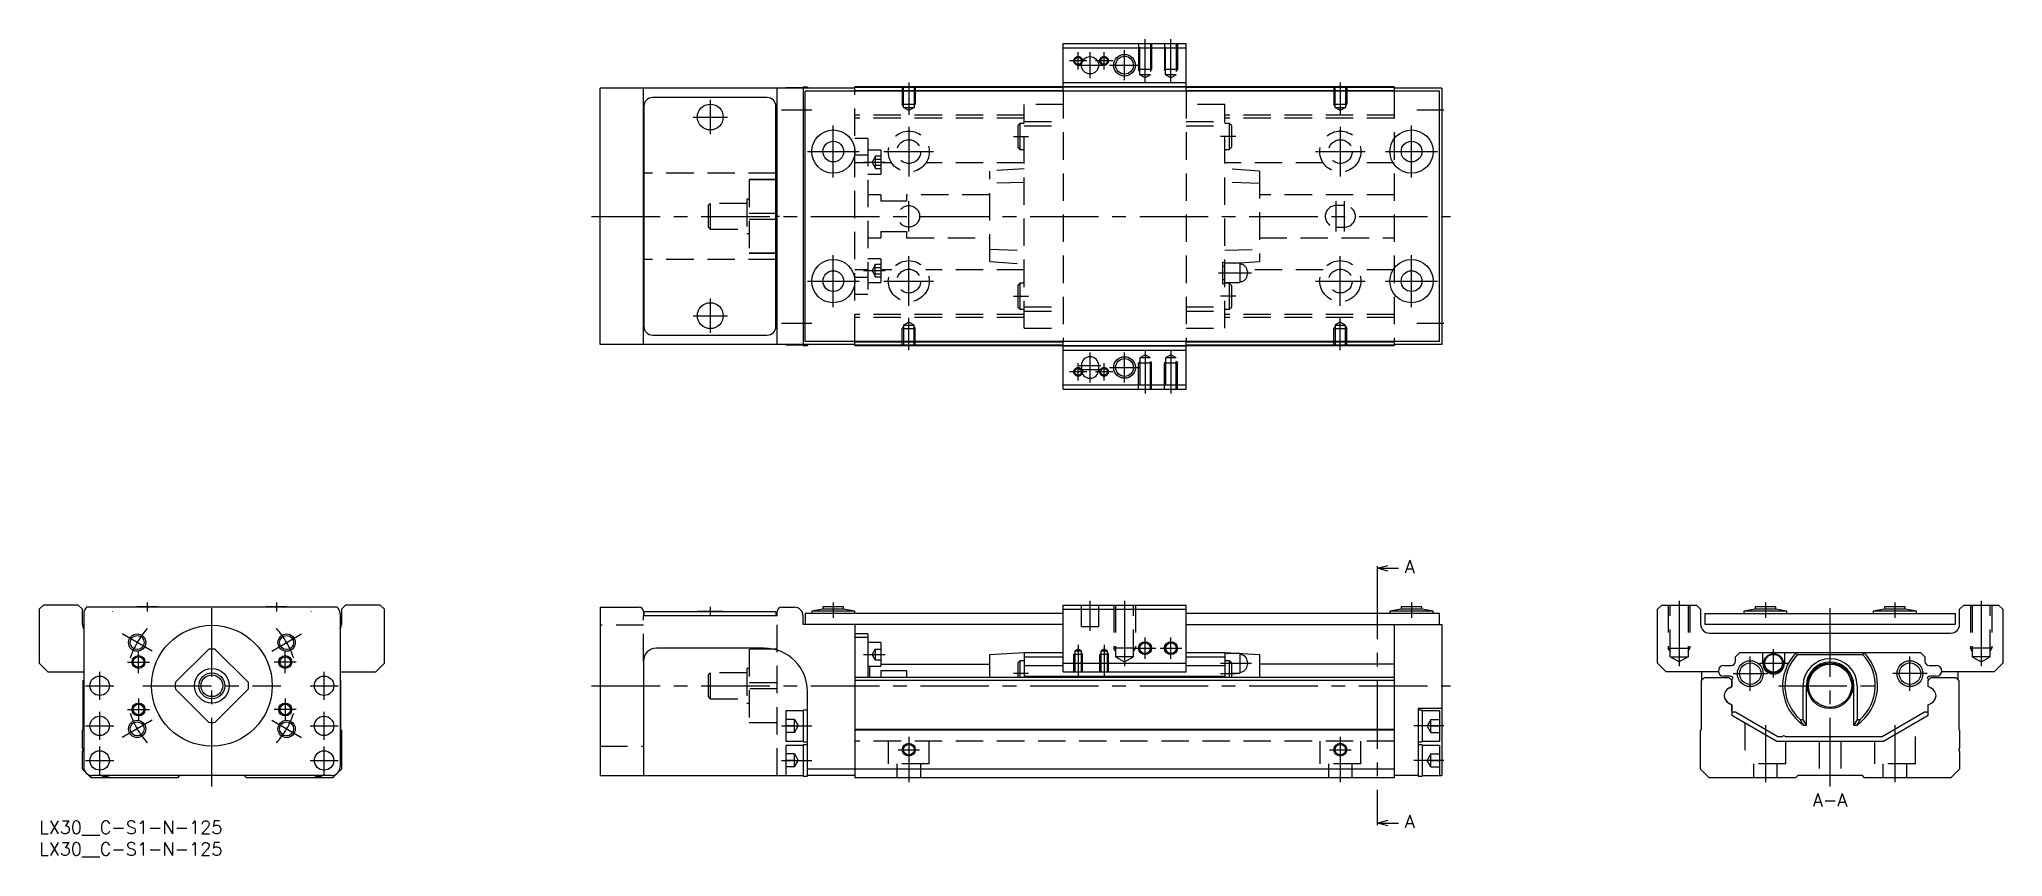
# Model space of a CAD drawing. Extents: x 0 to 455, y -8 to 181.
import ezdxf

# ---------------------------------------------------------------- set-up
doc = ezdxf.new("R2010")
doc.units = 0
doc.header["$LTSCALE"] = 0.5
doc.linetypes.add('CENTER', pattern=[50.8, 31.75, -6.35, 6.35, -6.35])
doc.linetypes.add('DASHED', pattern=[19.05, 12.7, -6.35])
for name, color, linetype in [('MSM_CENTER', 1, 'CENTER'), ('MSM_CONTINUOUS', 7, 'CONTINUOUS'), ('MSM_DASHED', 4, 'DASHED'), ('MSM_NARROW', 5, 'CONTINUOUS'), ('MSM_PART_NUMBER', 7, 'CONTINUOUS')]:
    doc.layers.add(name, color=color, linetype=linetype)
doc.styles.get("Standard").update_dxf_attribs({"font": 'txt.shx', "height": 3, "bigfont": 'bigfont.shx'})

# ---------------------------------------------------------------- blocks, each defined once
blk = doc.blocks.new('*U2')
at = {"layer": 'MSM_PART_NUMBER'}
blk.add_text('LX30__C-S1-N-125', height=3, dxfattribs=at).set_placement((0, -3))
blk = doc.blocks.new('*U3')
at = {"layer": 'MSM_PART_NUMBER'}
blk.add_text('LX30__C-S1-N-125', height=3, dxfattribs=at).set_placement((0, -8))

msp = doc.modelspace()

# ---------------------------------------------------------------- linework, layer by layer
at = {"layer": 'MSM_CENTER'}
for p, q in [((240.75, 174), (240.75, 178)), ((243.5, 172), (243.5, 178)), ((246.75, 174), (246.75, 178)), ((251.5, 171.5), (251.5, 178.5)), ((256.25, 171.09), (256.25, 181)), ((262.25, 171.09), (262.25, 181)), ((242.75, 176), (238.75, 176)), ((240.5, 175), (246.5, 175)), ((248.75, 176), (244.75, 176)), ((248, 175), (255, 175)), ((201.5, 171), (201.5, 163.49)), ((301.5, 171), (301.5, 163.49)), ((155.5, 167), (155.5, 159)), ((172, 164.7), (179, 164.7)), ((319.25, 164.7), (325.5, 164.7)), ((151.5, 163), (159.5, 163)), ((184, 149), (184, 161)), ((201.5, 160.75), (201.5, 149.25)), ((301.5, 160.75), (301.5, 149.25)), ((318, 149), (318, 161)), ((178, 155), (190, 155)), ((195.75, 155), (207.25, 155)), ((225.75, 158.5), (229.25, 158.5)), ((277.25, 158.5), (273.75, 158.5)), ((295.75, 155), (307.25, 155)), ((312, 155), (324, 155)), ((191, 152.55), (196, 152.55)), ((201.5, 136.5), (201.5, 143.5)), ((300.5, 136.5), (300.5, 143.5)), ((302.5, 136.5), (302.5, 143.5)), ((128, 140), (327, 140)), ((184, 119), (184, 131)), ((191, 127.44), (196, 127.44)), ((201.5, 119.25), (201.5, 130.75)), ((301.5, 119.25), (301.5, 130.75)), ((318, 119), (318, 131)), ((178, 125), (190, 125)), ((195.75, 125), (207.25, 125)), ((273.25, 126.9), (280.95, 126.9)), ((295.75, 125), (307.25, 125)), ((312, 125), (324, 125)), ((155.5, 121), (155.5, 113)), ((225.75, 121.5), (229.25, 121.5)), ((277.25, 121.5), (273.75, 121.5)), ((151.5, 117), (159.5, 117)), ((172, 115.3), (179, 115.3)), ((201.5, 109), (201.5, 116.51)), ((301.5, 109), (301.5, 116.51)), ((319.25, 115.3), (325.5, 115.3)), ((240.75, 102), (240.75, 106)), ((241, 105.5), (246, 105.5)), ((243.5, 101.5), (243.5, 108.5)), ((246.75, 102), (246.75, 106)), ((248, 105), (255, 105)), ((251.5, 101.5), (251.5, 108.5)), ((256.25, 108.91), (256.25, 99)), ((262.25, 108.91), (262.25, 99)), ((242.75, 104), (238.75, 104)), ((241, 104.5), (246, 104.5)), ((248.75, 104), (244.75, 104)), ((310.01, 58), (310.01, 0)), ((25, 50.6), (25, 48.5)), ((40, 8), (40, 51.5)), ((55, 50.6), (55, 48.5)), ((184, 50.6), (184, 47)), ((243.5, 44), (243.5, 51)), ((251.5, 51), (251.5, 35.81)), ((318, 50.6), (318, 47)), ((380, 51), (380, 35.81)), ((400, 50.6), (400, 47)), ((415, 8), (415, 51.5)), ((430, 50.6), (430, 47)), ((450, 51), (450, 35.81)), ((17, 48.6), (17, 48.5)), ((63, 48.5), (63, 48.6)), ((155.5, 49.6), (155.5, 47.49)), ((184, 49.68), (184, 47.92)), ((26.14, 39.3), (19.22, 43.3)), ((53.86, 39.3), (60.78, 43.3)), ((256.25, 37.5), (256.25, 42.5)), ((262.25, 37.5), (262.25, 42.5)), ((20.42, 36.8), (25.57, 36.8)), ((23, 34.23), (23, 39.38)), ((59.57, 36.8), (54.42, 36.8)), ((57, 34.23), (57, 39.38)), ((191, 38.55), (196, 38.55)), ((240.75, 40.76), (240.75, 33.5)), ((246.75, 40.76), (246.75, 33.5)), ((253.75, 40), (258.75, 40)), ((259.75, 40), (264.75, 40)), ((273.75, 36.5), (280.95, 36.5)), ((396.5, 30.1), (396.5, 38.1)), ((398.65, 36.5), (405.15, 36.5)), ((401.9, 33.25), (401.9, 39.75)), ((433.5, 30.1), (433.5, 38.1)), ((14, 28.05), (14, 34.55)), ((66, 28.05), (66, 34.55)), ((229.25, 34.1), (225.75, 34.1)), ((273.75, 34.1), (277.25, 34.1)), ((392.5, 34.1), (400.5, 34.1)), ((437.5, 34.1), (429.5, 34.1)), ((10.75, 31.3), (17.25, 31.3)), ((23, 28.38), (23, 23.23)), ((24, 31.3), (56, 31.3)), ((57, 28.38), (57, 23.23)), ((62.75, 31.3), (69.25, 31.3)), ((128, 31.3), (327, 31.3)), ((403, 31.3), (427, 31.3)), ((14, 18.75), (14, 25.25)), ((26.14, 23.3), (19.22, 19.3)), ((20.42, 25.8), (25.57, 25.8)), ((53.86, 23.3), (60.78, 19.3)), ((59.57, 25.8), (54.42, 25.8)), ((66, 18.75), (66, 25.25)), ((10.75, 22), (17.25, 22)), ((62.75, 22), (69.25, 22)), ((172, 22), (179, 22)), ((201.5, 19.5), (201.5, 9)), ((301.5, 19.5), (301.5, 9)), ((325.5, 22), (318.5, 22)), ((400, 22.18), (400, 9)), ((430, 22.18), (430, 9)), ((10.75, 14), (17.25, 14)), ((14, 10.75), (14, 17.25)), ((62.75, 14), (69.25, 14)), ((66, 10.75), (66, 17.25)), ((172, 14), (179, 14)), ((199, 16.5), (204, 16.5)), ((299, 16.5), (304, 16.5)), ((325.5, 14), (318.5, 14))]:
    msp.add_line(p, q, dxfattribs=at)
for start, end in [(138.5385, 161.4615), (18.5385, 41.4615), (198.5385, 221.4615), (318.5385, 341.4615)]:
    msp.add_arc((40, 31.3), 20, start, end, dxfattribs=at)
at = {"layer": 'MSM_CONTINUOUS'}
for p, q in [((237.25, 169), (237.25, 180)), ((237.25, 180), (265.75, 180)), ((237.25, 179), (265.75, 179)), ((265.75, 169), (265.75, 180)), ((189, 169.7), (130, 169.7)), ((130, 110.3), (130, 169.7)), ((140, 110.3), (140, 169.7)), ((171, 110.3), (171, 169.7)), ((173, 169.75), (173, 169.7)), ((177, 169.75), (173, 169.75)), ((178, 169.9), (177, 169.9)), ((177, 169.9), (177, 110.1)), ((177.5, 111), (177.5, 169)), ((324.5, 169), (177.5, 169)), ((178, 169.9), (178, 169.7)), ((189, 169), (189, 170)), ((314, 170), (189, 170)), ((237.25, 169.8), (189, 169.8)), ((237.25, 169.1), (189, 169.1)), ((237.25, 171), (265.75, 171)), ((237.25, 170), (265.75, 170)), ((314, 169.8), (265.75, 169.8)), ((314, 169.1), (265.75, 169.1)), ((314, 170), (314, 169)), ((325, 169.7), (314, 169.7)), ((324.5, 111), (324.5, 169)), ((325, 169.7), (325, 110.3)), ((140.1, 165.5), (140.1, 114.5)), ((168.7, 167.5), (142.1, 167.5)), ((170.7, 114.5), (170.7, 165.5)), ((140, 158.2), (140.1, 158.2)), ((170.7, 158.2), (171, 158.2)), ((140.1, 150), (140, 150)), ((171, 150), (170.7, 150)), ((171, 148.5), (170.7, 148.5)), ((171, 148.47), (170.7, 148.47)), ((170.7, 140.72), (171, 140.72)), ((170.7, 140.72), (171, 140.72)), ((171, 139.28), (170.7, 139.28)), ((171, 139.28), (170.7, 139.28)), ((140.1, 130), (140, 130)), ((171, 131.53), (170.7, 131.53)), ((171, 131.5), (170.7, 131.5)), ((171, 130), (170.7, 130)), ((140.1, 121.8), (140, 121.8)), ((171, 121.8), (170.7, 121.8)), ((189, 110.3), (130, 110.3)), ((142.1, 112.5), (168.7, 112.5)), ((173, 110.3), (173, 110.25)), ((173, 110.25), (177, 110.25)), ((177, 110.1), (178, 110.1)), ((324.5, 111), (177.5, 111)), ((178, 110.3), (178, 110.1)), ((189, 110), (189, 111)), ((237.25, 110.9), (189, 110.9)), ((237.25, 110.2), (189, 110.2)), ((314, 110), (189, 110)), ((237.25, 100), (237.25, 111)), ((237.25, 110), (265.75, 110)), ((265.75, 100), (265.75, 111)), ((314, 110.9), (265.75, 110.9)), ((314, 110.2), (265.75, 110.2)), ((314, 111), (314, 110)), ((325, 110.3), (314, 110.3)), ((237.25, 109), (265.75, 109)), ((241.5, 105.5), (241.5, 104.5)), ((245.5, 104.5), (245.5, 105.5)), ((237.25, 101), (265.75, 101)), ((237.25, 100), (265.75, 100)), ((310.01, 58.5), (312.51, 59.17)), ((310.01, 59), (310.01, 58)), ((312.51, 57.83), (310.01, 58.5)), ((310.01, 58.5), (315.01, 58.5)), ((1, 50), (0, 49)), ((0, 49), (0, 36.5)), ((9, 50), (1, 50)), ((10, 49), (9, 50)), ((10, 45.5), (10, 49)), ((10.3, 48), (10.3, 12.5)), ((69.02, 49.5), (10.98, 49.5)), ((22.6, 49.6), (22.6, 49.5)), ((27.4, 49.6), (22.6, 49.6)), ((27.4, 49.5), (27.4, 49.6)), ((52.6, 49.6), (52.6, 49.5)), ((57.4, 49.6), (52.6, 49.6)), ((57.4, 49.5), (57.4, 49.6)), ((69.7, 48), (69.7, 12.5)), ((71, 50), (70, 49)), ((70, 49), (70, 45.5)), ((79, 50), (71, 50)), ((80, 49), (79, 50)), ((80, 36.5), (80, 49)), ((130, 49.5), (139, 49.5)), ((130, 49.5), (130, 10.5)), ((140, 48.5), (140, 47.5)), ((171, 47.5), (140, 47.5)), ((140.1, 48.5), (140.1, 47.5)), ((140.1, 48.5), (170.7, 48.5)), ((152.5, 48.6), (158.5, 48.6)), ((152.5, 48.6), (152.5, 48.5)), ((158.5, 48.5), (158.5, 48.6)), ((170.7, 48.5), (170.7, 47.5)), ((171, 47.5), (171, 48.5)), ((172, 49.5), (175, 49.5)), ((177, 45.5), (177, 47.5)), ((177.5, 48), (177.5, 45.5)), ((177.5, 48), (177.5, 45.5)), ((237.25, 48), (177.5, 48)), ((181.6, 49), (179, 48.6)), ((181.6, 49), (179, 48.6)), ((179, 48.6), (179, 48)), ((189, 48.6), (179, 48.6)), ((179, 48.6), (179, 48)), ((181.6, 49.6), (181.6, 49)), ((186.4, 49.6), (181.6, 49.6)), ((181.6, 49.6), (181.6, 49)), ((186.4, 49), (181.6, 49)), ((186.4, 49), (186.4, 49.6)), ((189, 48.6), (186.4, 49)), ((189, 48), (189, 48.6)), ((237.25, 50), (265.75, 50)), ((237.25, 34.5), (237.25, 50)), ((237.25, 49), (265.75, 49)), ((265.75, 34.5), (265.75, 50)), ((324.5, 48), (265.75, 48)), ((315.6, 49), (313, 48.6)), ((313, 48.6), (313, 48)), ((323, 48.6), (313, 48.6)), ((315.6, 49.6), (315.6, 49)), ((320.4, 49.6), (315.6, 49.6)), ((320.4, 49), (315.6, 49)), ((320.4, 49), (320.4, 49.6)), ((323, 48.6), (320.4, 49)), ((323, 48), (323, 48.6)), ((324.5, 45.5), (324.5, 48)), ((375, 49), (376, 50)), ((375, 36.5), (375, 49)), ((376, 50), (384, 50)), ((384, 50), (385, 49)), ((385, 49), (385, 45.5)), ((386, 48), (444, 48)), ((386, 48), (386, 45.5)), ((397.6, 49), (395, 48.6)), ((405, 48.6), (395, 48.6)), ((395, 48.6), (395, 48)), ((402.4, 49.6), (397.6, 49.6)), ((397.6, 49.6), (397.6, 49)), ((402.4, 49), (397.6, 49)), ((402.4, 49), (402.4, 49.6)), ((405, 48.6), (402.4, 49)), ((405, 48), (405, 48.6)), ((427.6, 49), (425, 48.6)), ((435, 48.6), (425, 48.6)), ((425, 48.6), (425, 48)), ((432.4, 49.6), (427.6, 49.6)), ((427.6, 49.6), (427.6, 49)), ((432.4, 49), (427.6, 49)), ((432.4, 49), (432.4, 49.6)), ((435, 48.6), (432.4, 49)), ((435, 48), (435, 48.6)), ((444, 48), (444, 45.5)), ((445, 49), (446, 50)), ((445, 45.5), (445, 49)), ((446, 50), (454, 50)), ((454, 50), (455, 49)), ((455, 49), (455, 36.5)), ((237.25, 45.5), (177, 45.5)), ((189, 45.5), (189, 10)), ((192, 43.3), (189, 43.3)), ((192, 42.45), (189, 42.45)), ((192, 43.3), (192, 33.2)), ((195, 41.3), (192, 41.3)), ((195, 41.3), (195, 35.8)), ((265.75, 45.5), (325, 45.5)), ((314, 45.5), (314, 10)), ((325, 45.5), (325, 10.5)), ((444, 45.5), (386, 45.5)), ((387, 43.5), (443, 43.5)), ((0, 36.5), (2, 34.5)), ((39.28, 39.77), (31.53, 32.02)), ((48.47, 32.02), (40.72, 39.77)), ((78, 34.5), (80, 36.5)), ((140, 37), (140, 10.5)), ((168, 40), (143, 40)), ((220.25, 38.5), (228.25, 39)), ((220.25, 33.2), (220.25, 38.5)), ((227.25, 37.1), (226.75, 36.6)), ((226.75, 36.6), (226.75, 33.2)), ((228.25, 37.1), (227.25, 37.1)), ((227.25, 37.1), (227.25, 33.2)), ((228.25, 39), (237.25, 39)), ((228.25, 39), (228.25, 33.2)), ((228.25, 38), (237.25, 38)), ((237.25, 36.5), (265.75, 36.5)), ((265.75, 39), (274.75, 39)), ((265.75, 38), (274.75, 38)), ((274.75, 39), (282.75, 38.5)), ((274.75, 39), (274.75, 33.2)), ((278.2, 38.75), (274.75, 38.75)), ((275.75, 37.1), (274.75, 37.1)), ((276.25, 36.6), (275.75, 37.1)), ((275.75, 37.1), (275.75, 33.2)), ((276.25, 36.6), (276.25, 33.2)), ((278.2, 38.75), (278.2, 34.25)), ((279.95, 36.8), (279.95, 36.2)), ((282.75, 38.5), (282.75, 33.2)), ((377, 34.5), (375, 36.5)), ((393.05, 38), (394.05, 39)), ((393.05, 37), (393.05, 38)), ((394.05, 39), (435.95, 39)), ((399.4, 36.5), (399.4, 39)), ((404.4, 39), (404.4, 36.5)), ((407.14, 39), (407.4, 38.5)), ((407.4, 38.5), (422.6, 38.5)), ((422.6, 38.5), (422.86, 39)), ((435.95, 39), (436.95, 38)), ((436.95, 38), (436.95, 37)), ((455, 36.5), (453, 34.5)), ((2, 34.5), (10.3, 34.5)), ((10.2, 32.5), (10.3, 32.6)), ((10.2, 21.2), (10.2, 32.5)), ((69.7, 34.5), (78, 34.5)), ((69.7, 32.6), (69.8, 32.5)), ((69.8, 32.5), (69.8, 21.2)), ((314, 33.2), (189, 33.2)), ((314, 32.5), (189, 32.5)), ((192, 35.8), (195, 35.8)), ((192.5, 33.2), (192.5, 35.8)), ((195, 36.3), (220.25, 36.3)), ((195, 34.87), (201, 34.87)), ((195, 34.87), (195, 33.2)), ((201, 34.87), (201, 33.2)), ((228.25, 36), (237.25, 36)), ((228.25, 33.5), (274.75, 33.5)), ((237.25, 34.5), (265.75, 34.5)), ((265.75, 36), (274.75, 36)), ((276.25, 34.25), (278.2, 34.25)), ((314, 36.3), (282.75, 36.3)), ((389.13, 34.5), (377, 34.5)), ((385.2, 32.5), (385.9, 33.2)), ((385.2, 21.2), (385.2, 32.5)), ((385.3, 32.6), (385.3, 34.5)), ((385.9, 33.2), (391.55, 33.2)), ((390.35, 36), (392.05, 36)), ((391.75, 33.5), (390.35, 33.5)), ((391.55, 33.2), (392.25, 32.5)), ((392.2, 32.55), (392.2, 32.7)), ((392.25, 32.5), (392.2, 32.55)), ((392.25, 31.15), (392.25, 32.5)), ((392.25, 32.5), (392.25, 31.15)), ((437.75, 32.5), (438.45, 33.2)), ((437.75, 31.15), (437.75, 32.5)), ((437.8, 32.7), (437.8, 32.55)), ((437.95, 36), (439.65, 36)), ((439.65, 33.5), (438.25, 33.5)), ((438.45, 33.2), (444.1, 33.2)), ((453, 34.5), (440.87, 34.5)), ((444.1, 33.2), (444.8, 32.5)), ((444.7, 32.6), (444.7, 34.5)), ((444.8, 32.5), (444.8, 21.2)), ((31.53, 30.58), (39.28, 22.83)), ((40.72, 22.83), (48.47, 30.58)), ((178, 10.35), (178, 30)), ((392.25, 31.15), (391.5, 30.72)), ((391.6, 30.78), (392.25, 31.15)), ((408.74, 23.45), (408.74, 31.3)), ((409.5, 22.2), (409.5, 31.3)), ((420.5, 22.2), (420.5, 31.3)), ((421.26, 31.3), (421.26, 23.45)), ((438.4, 30.78), (437.75, 31.15)), ((438.4, 30.78), (438.49, 30.73)), ((177, 25.5), (173, 25.5)), ((173, 25.5), (173, 18.5)), ((178, 25.65), (177, 25.65)), ((177, 25.65), (177, 18.35)), ((325, 26), (319.5, 26)), ((319.5, 26), (319.5, 10.35)), ((320.5, 25.65), (319.5, 25.65)), ((320.5, 25.65), (320.5, 18.35)), ((324.5, 25.5), (320.5, 25.5)), ((324.5, 25.5), (324.5, 18.5)), ((392.25, 26.85), (391.5, 27.28)), ((391.6, 27.22), (392.25, 26.85)), ((392.25, 25.45), (392.25, 26.85)), ((392.25, 26.85), (392.25, 24.5)), ((392.25, 24.5), (402.64, 18.5)), ((393.1, 25.16), (392.7, 25.16)), ((402.91, 19.5), (393.1, 25.16)), ((408.07, 23.45), (408.74, 23.45)), ((409.5, 22.2), (408.74, 23.45)), ((421.26, 23.45), (420.5, 22.2)), ((421.26, 23.45), (421.93, 23.45)), ((436.9, 25.16), (427.09, 19.5)), ((427.36, 18.5), (437.75, 24.5)), ((437.3, 25.16), (436.9, 25.16)), ((437.75, 26.85), (438.5, 27.28)), ((437.75, 24.5), (437.75, 26.85)), ((10, 21), (10.2, 21.2)), ((10, 16.9), (10, 21)), ((69.8, 21.2), (70, 21)), ((70, 21), (70, 12)), ((173, 18.5), (177, 18.5)), ((177, 18.35), (178, 18.35)), ((314, 21.2), (189, 21.2)), ((314, 21), (189, 21)), ((319.5, 18.35), (320.5, 18.35)), ((320.5, 18.5), (324.5, 18.5)), ((385, 21), (385.2, 21.2)), ((385, 12), (385, 21)), ((402.64, 18.5), (427.36, 18.5)), ((403.85, 19.5), (402.91, 19.5)), ((427.09, 19.5), (404.65, 19.5)), ((408.82, 22.2), (409.5, 22.2)), ((420.5, 22.2), (421.18, 22.2)), ((444.8, 21.2), (445, 21)), ((445, 21), (445, 16.9)), ((10, 12), (10, 16.1)), ((177, 17.5), (173, 17.5)), ((173, 17.5), (173, 10.5)), ((178, 17.65), (177, 17.65)), ((177, 17.65), (177, 10.35)), ((320.5, 17.65), (319.5, 17.65)), ((320.5, 17.65), (320.5, 10.35)), ((324.5, 17.5), (320.5, 17.5)), ((324.5, 17.5), (324.5, 10.5)), ((445, 16.1), (445, 12)), ((10.7, 11.3), (10, 12)), ((12, 10), (11.1, 10.9)), ((32, 10), (12, 10)), ((67.7, 10.5), (12.3, 10.5)), ((32.5, 10.5), (32, 10)), ((48, 10), (47.5, 10.5)), ((68, 10), (48, 10)), ((68.9, 10.9), (68, 10)), ((70, 12), (69.3, 11.3)), ((130, 10.5), (177, 10.5)), ((177, 10.35), (178, 10.35)), ((314, 12), (178, 12)), ((189, 10.5), (178, 10.5)), ((314, 10), (189, 10)), ((319.5, 10.5), (314, 10.5)), ((319.5, 10.35), (320.5, 10.35)), ((320.5, 10.5), (325, 10.5)), ((387, 10), (385, 12)), ((407, 10), (387, 10)), ((407.5, 10.5), (407, 10)), ((422.5, 10.5), (407.5, 10.5)), ((423, 10), (422.5, 10.5)), ((443, 10), (423, 10)), ((445, 12), (443, 10)), ((310.01, -0.5), (312.51, 0.17)), ((310.01, 0), (310.01, -1)), ((312.51, -1.17), (310.01, -0.5)), ((310.01, -0.5), (315.01, -0.5))]:
    msp.add_line(p, q, dxfattribs=at)
for centre, radius in [((243.5, 175), 2), ((251.5, 175), 2.07), ((155.5, 163), 3), ((184, 155), 5), ((318, 155), 5), ((184, 155), 2.4), ((318, 155), 2.4), ((184, 125), 5), ((318, 125), 5), ((184, 125), 2.4), ((318, 125), 2.4), ((155.5, 117), 3), ((251.5, 105), 2.07), ((22.68, 41.3), 1.62), ((40, 31.3), 14), ((57.32, 41.3), 1.62), ((256.25, 40), 1.23), ((262.25, 40), 1.23), ((23, 36.8), 1.23), ((57, 36.8), 1.23), ((396.5, 34.1), 3), ((396.5, 34.1), 2.5), ((401.9, 36.5), 2.25), ((401.9, 36.5), 2.05), ((415, 31.3), 5.3), ((433.5, 34.1), 3), ((433.5, 34.1), 2.5), ((14, 31.3), 2.25), ((40, 31.3), 4), ((40, 31.3), 3), ((40, 31.3), 2.5), ((66, 31.3), 2.25), ((415, 31.3), 5), ((14, 22), 2.25), ((22.68, 21.3), 1.62), ((23, 25.8), 1.23), ((57.32, 21.3), 1.62), ((57, 25.8), 1.23), ((66, 22), 2.25), ((14, 14), 2.25), ((66, 14), 2.25), ((201.5, 16.5), 1.23), ((301.5, 16.5), 1.23)]:
    msp.add_circle(centre, radius, dxfattribs=at)
for centre, radius, start, end in [((142.1, 165.5), 2, 90, 180), ((168.7, 165.5), 2, 0, 90), ((142.1, 114.5), 2, 180, 270), ((168.7, 114.5), 2, 270, 0), ((243.5, 105.5), 2, 0, 180), ((243.5, 104.5), 2, 180, 0), ((12.3, 48), 2, 131.4096, 180), ((67.7, 48), 2, 0, 48.5904), ((139, 48.5), 1, 0, 90), ((172, 48.5), 1, 90, 180), ((175, 47.5), 2, 0, 90), ((12, 45.5), 2, 180, 211.7883), ((68, 45.5), 2, 328.2117, 0), ((387, 45.5), 2, 180, 270), ((443, 45.5), 2, 270, 0), ((40, 31.3), 8.5, 85.1192, 94.8808), ((143, 37), 3, 90, 180), ((168, 30), 10, 0, 90), ((278.2, 36.8), 1.75, 0, 90), ((392.05, 37), 1, 270, 0), ((401.9, 36.5), 2.5, 180, 0), ((415, 31.3), 11, 135.573, 235.8196), ((415, 31.3), 10.47, 136.5713, 228.5552), ((415, 31.3), 6.26, 0, 180), ((415, 31.3), 5.5, 0, 180), ((415, 31.3), 11, 304.1804, 44.427), ((415, 31.3), 10.47, 311.4448, 43.4287), ((437.95, 37), 1, 180, 270), ((40, 31.3), 8.5, 175.1192, 184.8808), ((40, 31.3), 8.5, 355.1192, 4.8808), ((278.2, 36.2), 1.75, 270, 0), ((390.35, 34.75), 1.25, 90, 270), ((391.75, 32.5), 1, 41.234, 90), ((392.7, 32.7), 0.5, 113.3254, 180), ((438.25, 32.5), 1, 90, 138.766), ((437.3, 32.7), 0.5, 0, 66.6746), ((439.65, 34.75), 1.25, 270, 90), ((392.65, 28.85), 2.2, 121.4553, 176.019), ((392.65, 29.15), 2.2, 183.981, 238.5447), ((392.65, 29.15), 2.2, 183.981, 241.4552), ((392.65, 28.85), 2.2, 121.3887, 134.5331), ((437.35, 28.85), 2.2, 3.981, 61.4552), ((437.35, 29.15), 2.2, 301.4553, 356.019), ((40, 31.3), 8.5, 265.1192, 274.8808), ((392.7, 25.66), 0.5, 205.8419, 270), ((416, 27.35), 8.83, 206.1475, 215.6253), ((414, 27.35), 8.84, 324.3755, 333.8517), ((437.3, 25.66), 0.5, 270, 334.1581), ((404.25, 19.2), 0.5, 36.8699, 143.1301), ((9.7, 16.5), 0.5, 306.8699, 53.1301), ((445.3, 16.5), 0.5, 126.8699, 233.1301), ((12.3, 12.5), 2, 180, 270), ((15.3, 14), 3.65, 253.517, 286.483), ((64.7, 14), 3.65, 253.517, 286.483), ((67.7, 12.5), 2, 270, 0)]:
    msp.add_arc(centre, radius, start, end, dxfattribs=at)
at = {"layer": 'MSM_DASHED'}
for p, q in [((254.75, 180), (254.75, 174)), ((255.02, 172.8), (255.02, 180)), ((257.48, 180), (257.48, 172.8)), ((257.75, 180), (257.75, 174)), ((260.75, 180), (260.75, 174)), ((261.02, 172.8), (261.02, 180)), ((263.48, 180), (263.48, 172.8)), ((263.75, 180), (263.75, 174)), ((257.75, 174), (254.75, 174)), ((255.02, 173.53), (254.75, 174)), ((257.48, 173.53), (257.75, 174)), ((263.75, 174), (260.75, 174)), ((261.02, 173.53), (260.75, 174)), ((263.48, 173.53), (263.75, 174)), ((189, 111), (189, 169)), ((200, 170), (200, 166)), ((200.27, 165.2), (200.27, 170)), ((202.73, 170), (202.73, 165.2)), ((203, 170), (203, 166)), ((237.25, 169), (237.25, 111)), ((257.48, 172.8), (255.02, 172.8)), ((256.25, 172.09), (255.02, 172.8)), ((257.48, 172.8), (256.25, 172.09)), ((263.48, 172.8), (261.02, 172.8)), ((262.25, 172.09), (261.02, 172.8)), ((263.48, 172.8), (262.25, 172.09)), ((265.75, 169), (265.75, 111)), ((300, 170), (300, 166)), ((300.27, 165.2), (300.27, 170)), ((302.73, 170), (302.73, 165.2)), ((303, 170), (303, 166)), ((314, 169), (314, 111)), ((200.27, 165.53), (200, 166)), ((200, 166), (203, 166)), ((200.27, 165.2), (202.73, 165.2)), ((201.5, 164.49), (200.27, 165.2)), ((202.73, 165.2), (201.5, 164.49)), ((202.73, 165.53), (203, 166)), ((237.25, 165.9), (228.25, 165.9)), ((228.25, 114.1), (228.25, 165.9)), ((274.75, 165.9), (265.75, 165.9)), ((274.75, 114.1), (274.75, 165.9)), ((300.27, 165.53), (300, 166)), ((300, 166), (303, 166)), ((300.27, 165.2), (302.73, 165.2)), ((301.5, 164.49), (300.27, 165.2)), ((302.73, 165.2), (301.5, 164.49)), ((302.73, 165.53), (303, 166)), ((228.25, 163.45), (189, 163.45)), ((228.25, 162.75), (189, 162.75)), ((227.25, 161.5), (226.75, 161)), ((226.75, 161), (226.75, 156)), ((227.25, 161.5), (227.25, 155.5)), ((228.25, 161.5), (227.25, 161.5)), ((228.25, 161.95), (237.25, 161.95)), ((228.25, 160.95), (237.25, 160.95)), ((265.75, 161.95), (274.75, 161.95)), ((265.75, 160.95), (274.75, 160.95)), ((314, 163.45), (274.75, 163.45)), ((314, 162.75), (274.75, 162.75)), ((275.75, 161.5), (274.75, 161.5)), ((275.75, 161.5), (275.75, 155.5)), ((276.25, 161), (275.75, 161.5)), ((276.25, 161), (276.25, 156)), ((192, 158), (189, 158)), ((192, 158), (192, 122)), ((195, 155.3), (192, 155.3)), ((195, 155.3), (195, 149.8)), ((226.75, 156), (227.25, 155.5)), ((227.25, 155.5), (228.25, 155.5)), ((274.75, 155.5), (275.75, 155.5)), ((275.75, 155.5), (276.25, 156)), ((192, 154.13), (189, 154.13)), ((192, 152.38), (189, 152.38)), ((193.7, 153.8), (192.98, 152.55)), ((193.7, 151.3), (192.98, 152.55)), ((193.7, 154), (195, 154)), ((193.7, 154), (193.7, 151.11)), ((193.7, 153.28), (195, 153.28)), ((193.7, 151.83), (195, 151.83)), ((193.7, 151.11), (195, 151.11)), ((197.55, 152.36), (195, 152.36)), ((228.25, 152.36), (205.45, 152.36)), ((228.25, 151), (220.25, 150.47)), ((220.25, 129.53), (220.25, 150.47)), ((297.55, 152.36), (274.75, 152.36)), ((282.75, 150.47), (274.75, 151)), ((282.75, 150.47), (282.75, 129.53)), ((314, 152.36), (305.45, 152.36)), ((170.7, 150), (140.1, 150)), ((164.5, 148.5), (164.5, 131.5)), ((170.7, 148.5), (164.5, 148.5)), ((170.7, 148.47), (164.5, 148.47)), ((192, 149.8), (195, 149.8)), ((228.25, 147.86), (220.25, 147.6)), ((282.75, 147.6), (274.75, 147.86)), ((155.5, 143), (155, 142.5)), ((155, 142.5), (155, 137.5)), ((155.5, 143), (155.5, 137)), ((164, 143), (155.5, 143)), ((164, 144), (164, 136)), ((164.5, 144), (164, 144)), ((195, 145), (192, 145)), ((195, 145), (195, 143.5)), ((201, 143.5), (195, 143.5)), ((201, 145), (201, 143.5)), ((220.25, 145), (201, 145)), ((314, 145), (282.75, 145)), ((302.5, 142.5), (300.5, 142.5)), ((155, 137.5), (155.5, 137)), ((155.5, 137), (164, 137)), ((164.5, 140.72), (170.7, 140.72)), ((170.7, 139.28), (164.5, 139.28)), ((171.5, 140), (171, 140)), ((300.5, 137.5), (302.5, 137.5)), ((164, 136), (164.5, 136)), ((192, 135), (195, 135)), ((195, 136.5), (201, 136.5)), ((195, 136.5), (195, 135)), ((201, 136.5), (201, 135)), ((201, 135), (220.25, 135)), ((220.25, 132.4), (228.25, 132.14)), ((274.75, 132.14), (282.75, 132.4)), ((282.75, 135), (314, 135)), ((170.7, 130), (140.1, 130)), ((164.5, 131.53), (170.7, 131.53)), ((164.5, 131.5), (170.7, 131.5)), ((192, 127.62), (189, 127.62)), ((195, 130.19), (192, 130.19)), ((193.7, 128.69), (192.98, 127.44)), ((193.7, 126.19), (192.98, 127.44)), ((193.7, 128.89), (195, 128.89)), ((193.7, 126), (193.7, 128.89)), ((193.7, 128.17), (195, 128.17)), ((195, 130.19), (195, 124.69)), ((197.55, 127.64), (195, 127.64)), ((228.25, 127.64), (205.45, 127.64)), ((220.25, 129.53), (228.25, 129)), ((274.25, 129.4), (274.75, 129.4)), ((274.25, 124.4), (274.25, 129.4)), ((274.75, 128.4), (274.25, 128.4)), ((278.2, 129.15), (274.75, 129.15)), ((277.01, 129.15), (282.75, 129.53)), ((278.2, 129.15), (278.2, 124.65)), ((297.55, 127.64), (279.89, 127.64)), ((314, 127.64), (305.45, 127.64)), ((192, 125.87), (189, 125.87)), ((192, 124.69), (195, 124.69)), ((193.7, 126.72), (195, 126.72)), ((193.7, 126), (195, 126)), ((227.25, 124.5), (226.75, 124)), ((226.75, 124), (226.75, 119)), ((227.25, 124.5), (227.25, 118.5)), ((228.25, 124.5), (227.25, 124.5)), ((274.25, 125.4), (274.75, 125.4)), ((274.25, 124.4), (274.75, 124.4)), ((274.75, 124.65), (278.2, 124.65)), ((275.75, 124.5), (274.75, 124.5)), ((276.25, 124), (275.75, 124.5)), ((275.75, 124.5), (275.75, 118.5)), ((276.25, 124), (276.25, 119)), ((279.95, 127.2), (279.95, 126.6)), ((189, 122), (192, 122)), ((226.75, 119), (227.25, 118.5)), ((227.25, 118.5), (228.25, 118.5)), ((228.25, 119.05), (237.25, 119.05)), ((265.75, 119.05), (274.75, 119.05)), ((274.75, 118.5), (275.75, 118.5)), ((275.75, 118.5), (276.25, 119)), ((228.25, 117.25), (189, 117.25)), ((228.25, 116.55), (189, 116.55)), ((200.27, 114.47), (200, 114)), ((200, 110), (200, 114)), ((200, 114), (203, 114)), ((201.5, 115.51), (200.27, 114.8)), ((200.27, 114.8), (200.27, 110)), ((200.27, 114.8), (202.73, 114.8)), ((202.73, 114.8), (201.5, 115.51)), ((202.73, 110), (202.73, 114.8)), ((202.73, 114.47), (203, 114)), ((203, 110), (203, 114)), ((228.25, 118.05), (237.25, 118.05)), ((228.25, 114.1), (237.25, 114.1)), ((265.75, 118.05), (274.75, 118.05)), ((265.75, 114.1), (274.75, 114.1)), ((314, 117.25), (274.75, 117.25)), ((314, 116.55), (274.75, 116.55)), ((300.27, 114.47), (300, 114)), ((300, 110), (300, 114)), ((300, 114), (303, 114)), ((301.5, 115.51), (300.27, 114.8)), ((300.27, 114.8), (300.27, 110)), ((300.27, 114.8), (302.73, 114.8)), ((302.73, 114.8), (301.5, 115.51)), ((302.73, 110), (302.73, 114.8)), ((302.73, 114.47), (303, 114)), ((303, 110), (303, 114)), ((255.02, 106.47), (254.75, 106)), ((257.75, 106), (254.75, 106)), ((254.75, 100), (254.75, 106)), ((256.25, 107.91), (255.02, 107.2)), ((255.02, 107.2), (255.02, 100)), ((257.48, 107.2), (255.02, 107.2)), ((257.48, 107.2), (256.25, 107.91)), ((257.48, 100), (257.48, 107.2)), ((257.48, 106.47), (257.75, 106)), ((257.75, 100), (257.75, 106)), ((261.02, 106.47), (260.75, 106)), ((263.75, 106), (260.75, 106)), ((260.75, 100), (260.75, 106)), ((262.25, 107.91), (261.02, 107.2)), ((261.02, 107.2), (261.02, 100)), ((263.48, 107.2), (261.02, 107.2)), ((263.48, 107.2), (262.25, 107.91)), ((263.48, 100), (263.48, 107.2)), ((263.48, 106.47), (263.75, 106)), ((263.75, 100), (263.75, 106)), ((140, 37), (140, 47.5)), ((171, 10.5), (171, 47.5)), ((241.5, 45), (241.5, 50)), ((245.5, 45), (245.5, 50)), ((249, 50), (249, 40)), ((249.43, 50), (249.43, 38)), ((253.57, 38), (253.57, 50)), ((254, 50), (254, 40)), ((377.5, 50), (377.5, 40)), ((377.93, 38), (377.93, 50)), ((382.07, 50), (382.07, 38)), ((382.5, 50), (382.5, 40)), ((447.5, 50), (447.5, 40)), ((447.93, 50), (447.93, 38)), ((452.07, 38), (452.07, 50)), ((452.5, 50), (452.5, 40)), ((140, 45.3), (130, 45.3)), ((241.5, 45), (245.5, 45)), ((164.5, 39.8), (164.5, 22.8)), ((171, 39.8), (164.5, 39.8)), ((171, 39.77), (164.5, 39.77)), ((193.7, 39.8), (192.98, 38.55)), ((193.7, 37.3), (192.98, 38.55)), ((193.7, 39.8), (195, 39.8)), ((193.7, 39.8), (193.7, 37.3)), ((193.7, 38.55), (195, 38.55)), ((193.7, 37.3), (195, 37.3)), ((239.97, 38.87), (239.75, 38.5)), ((241.75, 38.5), (239.75, 38.5)), ((239.75, 34.5), (239.75, 38.5)), ((240.75, 39.76), (239.97, 39.31)), ((241.53, 39.31), (239.97, 39.31)), ((239.97, 39.31), (239.97, 34.5)), ((241.53, 39.31), (240.75, 39.76)), ((241.53, 34.5), (241.53, 39.31)), ((241.53, 38.87), (241.75, 38.5)), ((241.75, 34.5), (241.75, 38.5)), ((245.97, 38.87), (245.75, 38.5)), ((247.75, 38.5), (245.75, 38.5)), ((245.75, 34.5), (245.75, 38.5)), ((246.75, 39.76), (245.97, 39.31)), ((247.53, 39.31), (245.97, 39.31)), ((245.97, 39.31), (245.97, 34.5)), ((247.53, 39.31), (246.75, 39.76)), ((247.53, 34.5), (247.53, 39.31)), ((247.53, 38.87), (247.75, 38.5)), ((247.75, 34.5), (247.75, 38.5)), ((254, 40), (249, 40)), ((249.43, 39.25), (249, 40)), ((253.57, 38), (249.43, 38)), ((249.43, 38), (251.5, 36.81)), ((251.5, 36.81), (253.57, 38)), ((253.57, 39.25), (254, 40)), ((377.5, 40), (382.5, 40)), ((377.93, 39.25), (377.5, 40)), ((380, 36.81), (377.93, 38)), ((377.93, 38), (382.07, 38)), ((382.07, 38), (380, 36.81)), ((382.07, 39.25), (382.5, 40)), ((452.5, 40), (447.5, 40)), ((447.93, 39.25), (447.5, 40)), ((447.93, 38), (450, 36.81)), ((452.07, 38), (447.93, 38)), ((450, 36.81), (452.07, 38)), ((452.07, 39.25), (452.5, 40)), ((155.5, 34.3), (155, 33.8)), ((155, 33.8), (155, 28.8)), ((164, 34.3), (155.5, 34.3)), ((155.5, 34.3), (155.5, 28.3)), ((164.5, 35.3), (164, 35.3)), ((164, 35.3), (164, 27.3)), ((164.5, 32.02), (171, 32.02)), ((155, 28.8), (155.5, 28.3)), ((155.5, 28.3), (164, 28.3)), ((171, 30.58), (164.5, 30.58)), ((164, 27.3), (164.5, 27.3)), ((164.5, 22.83), (171, 22.83)), ((164.5, 22.8), (171, 22.8)), ((175, 23.5), (173, 23.5)), ((175, 20.5), (175, 23.5)), ((175, 23.5), (175.87, 22)), ((322.5, 23.5), (321.63, 22)), ((322.5, 20.5), (322.5, 23.5)), ((322.5, 23.5), (324.5, 23.5)), ((395.25, 22.77), (395.25, 13.2)), ((434.75, 13.2), (434.75, 22.77)), ((175, 22), (173, 22)), ((175, 20.5), (173, 20.5)), ((175, 20.5), (175.87, 22)), ((314, 18.5), (189, 18.5)), ((196.75, 18.5), (196.75, 13.2)), ((206.25, 13.2), (206.25, 18.5)), ((296.75, 18.5), (296.75, 13.2)), ((306.25, 13.2), (306.25, 18.5)), ((322.5, 20.5), (321.63, 22)), ((322.5, 22), (324.5, 22)), ((322.5, 20.5), (324.5, 20.5)), ((404.75, 13.2), (404.75, 18.5)), ((412.5, 18.5), (412.5, 10.5)), ((417.5, 18.5), (417.5, 10.5)), ((425.25, 18.5), (425.25, 13.2)), ((130, 17.3), (140, 17.3)), ((175, 15.5), (173, 15.5)), ((175, 14), (173, 14)), ((175, 12.5), (175, 15.5)), ((175, 15.5), (175.87, 14)), ((175, 12.5), (175.87, 14)), ((322.5, 15.5), (321.63, 14)), ((322.5, 12.5), (321.63, 14)), ((322.5, 12.5), (322.5, 15.5)), ((322.5, 15.5), (324.5, 15.5)), ((322.5, 14), (324.5, 14)), ((175, 12.5), (173, 12.5)), ((206.25, 13.2), (196.75, 13.2)), ((198.75, 13.2), (198.75, 10)), ((204.25, 10), (204.25, 13.2)), ((306.25, 13.2), (296.75, 13.2)), ((298.75, 13.2), (298.75, 10)), ((304.25, 10), (304.25, 13.2)), ((322.5, 12.5), (324.5, 12.5)), ((404.75, 13.2), (395.25, 13.2)), ((397.25, 13.2), (397.25, 10)), ((402.75, 10), (402.75, 13.2)), ((434.75, 13.2), (425.25, 13.2)), ((427.25, 13.2), (427.25, 10)), ((432.75, 10), (432.75, 13.2))]:
    msp.add_line(p, q, dxfattribs=at)
for centre, radius in [((240.75, 176), 1), ((240.75, 176), 0.784), ((246.75, 176), 1), ((246.75, 176), 0.784), ((201.5, 155), 4.75), ((301.5, 155), 4.75), ((201.5, 155), 2.75), ((301.5, 155), 2.75), ((201.5, 140), 2.5), ((201.5, 125), 4.75), ((201.5, 125), 2.75), ((301.5, 125), 4.75), ((301.5, 125), 2.75), ((240.75, 104), 1), ((240.75, 104), 0.784), ((246.75, 104), 1), ((246.75, 104), 0.784)]:
    msp.add_circle(centre, radius, dxfattribs=at)
for centre, radius, start, end in [((300.5, 140), 2.5, 90, 270), ((302.5, 140), 2.5, 270, 90), ((278.2, 127.2), 1.75, 0, 90), ((278.2, 126.6), 1.75, 270, 0)]:
    msp.add_arc(centre, radius, start, end, dxfattribs=at)
at = {"layer": 'MSM_NARROW'}
for centre, radius in [((251.5, 175), 2.5), ((251.5, 105), 2.5), ((22.68, 41.3), 2), ((57.32, 41.3), 2), ((256.25, 40), 1.5), ((262.25, 40), 1.5), ((23, 36.8), 1.5), ((57, 36.8), 1.5), ((22.68, 21.3), 2), ((23, 25.8), 1.5), ((57.32, 21.3), 2), ((57, 25.8), 1.5), ((201.5, 16.5), 1.5), ((301.5, 16.5), 1.5)]:
    msp.add_circle(centre, radius, dxfattribs=at)

# ---------------------------------------------------------------- block references
at = {"layer": 'MSM_CONTINUOUS'}
for name in ['*U2', '*U3']:
    msp.add_blockref(name, (0, 0), dxfattribs=at)

# ---------------------------------------------------------------- texts
at = {"layer": 'MSM_PART_NUMBER'}
for s, p in [('A', (316.42, 57.37)), ('A-A', (411.01, 3.36)), ('A', (316.42, -1.63))]:
    msp.add_text(s, height=3, dxfattribs=at).set_placement(p)

doc.saveas('drawing.dxf')
